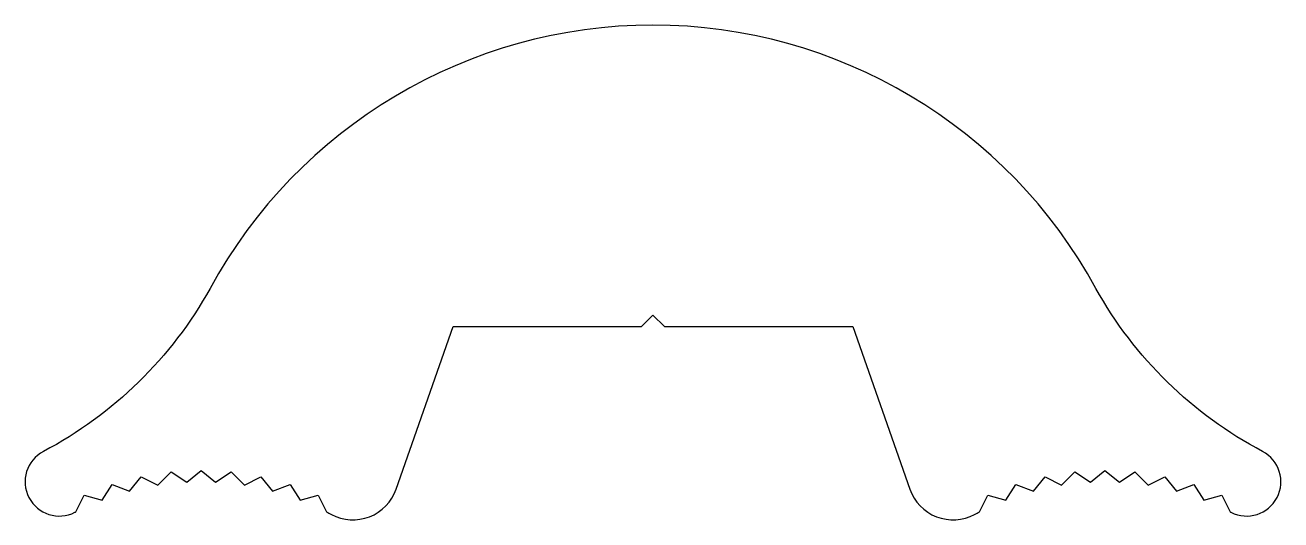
# Model space of a CAD drawing. Extents: x 345.8 to 400.8, y 209.5 to 231.2.
import ezdxf

# ---------------------------------------------------------------- set-up
doc = ezdxf.new("R2010")
doc.units = 0
doc.layers.add('ANA', color=220, linetype='CONTINUOUS')

msp = doc.modelspace()

# ---------------------------------------------------------------- linework, layer by layer
at = {"layer": 'ANA', "color": 7}
msp.add_lwpolyline([(390.439, 211.375), (391.166, 211.002), (391.742, 211.582), (392.426, 211.134), (393.059, 211.651), (393.692, 211.134), (394.376, 211.582), (394.951, 211.002), (395.678, 211.375), (396.19, 210.738), (396.952, 211.034), (397.395, 210.347), (398.183, 210.561), (398.551, 209.832, -0.00072), (398.582, 209.816, 0.993908), (399.968, 212.477, -0.144842), (392.664, 219.617, 0.274434), (373.267, 231.151, 0.274434), (353.871, 219.617, -0.144842), (346.566, 212.477, 0.993908), (347.952, 209.816, -0.00072), (347.983, 209.832), (348.351, 210.561), (349.14, 210.347), (349.583, 211.034), (350.344, 210.738), (350.856, 211.375), (351.583, 211.002), (352.159, 211.582), (352.843, 211.134), (353.476, 211.651), (354.109, 211.134), (354.793, 211.582), (355.369, 211.002), (356.095, 211.375), (356.607, 210.738), (357.369, 211.034), (357.812, 210.347), (358.6, 210.561), (358.969, 209.832, -0.005017), (359.184, 209.72, 0.459988), (362.014, 210.821), (364.517, 217.951), (372.767, 217.951), (373.267, 218.451), (373.767, 217.951), (382.017, 217.951), (384.52, 210.821, 0.459988), (387.351, 209.72, -0.005017), (387.566, 209.832), (387.934, 210.561), (388.723, 210.347), (389.165, 211.034), (389.927, 210.738)], format="xyb", close=True, dxfattribs=at)

doc.saveas('drawing.dxf')
